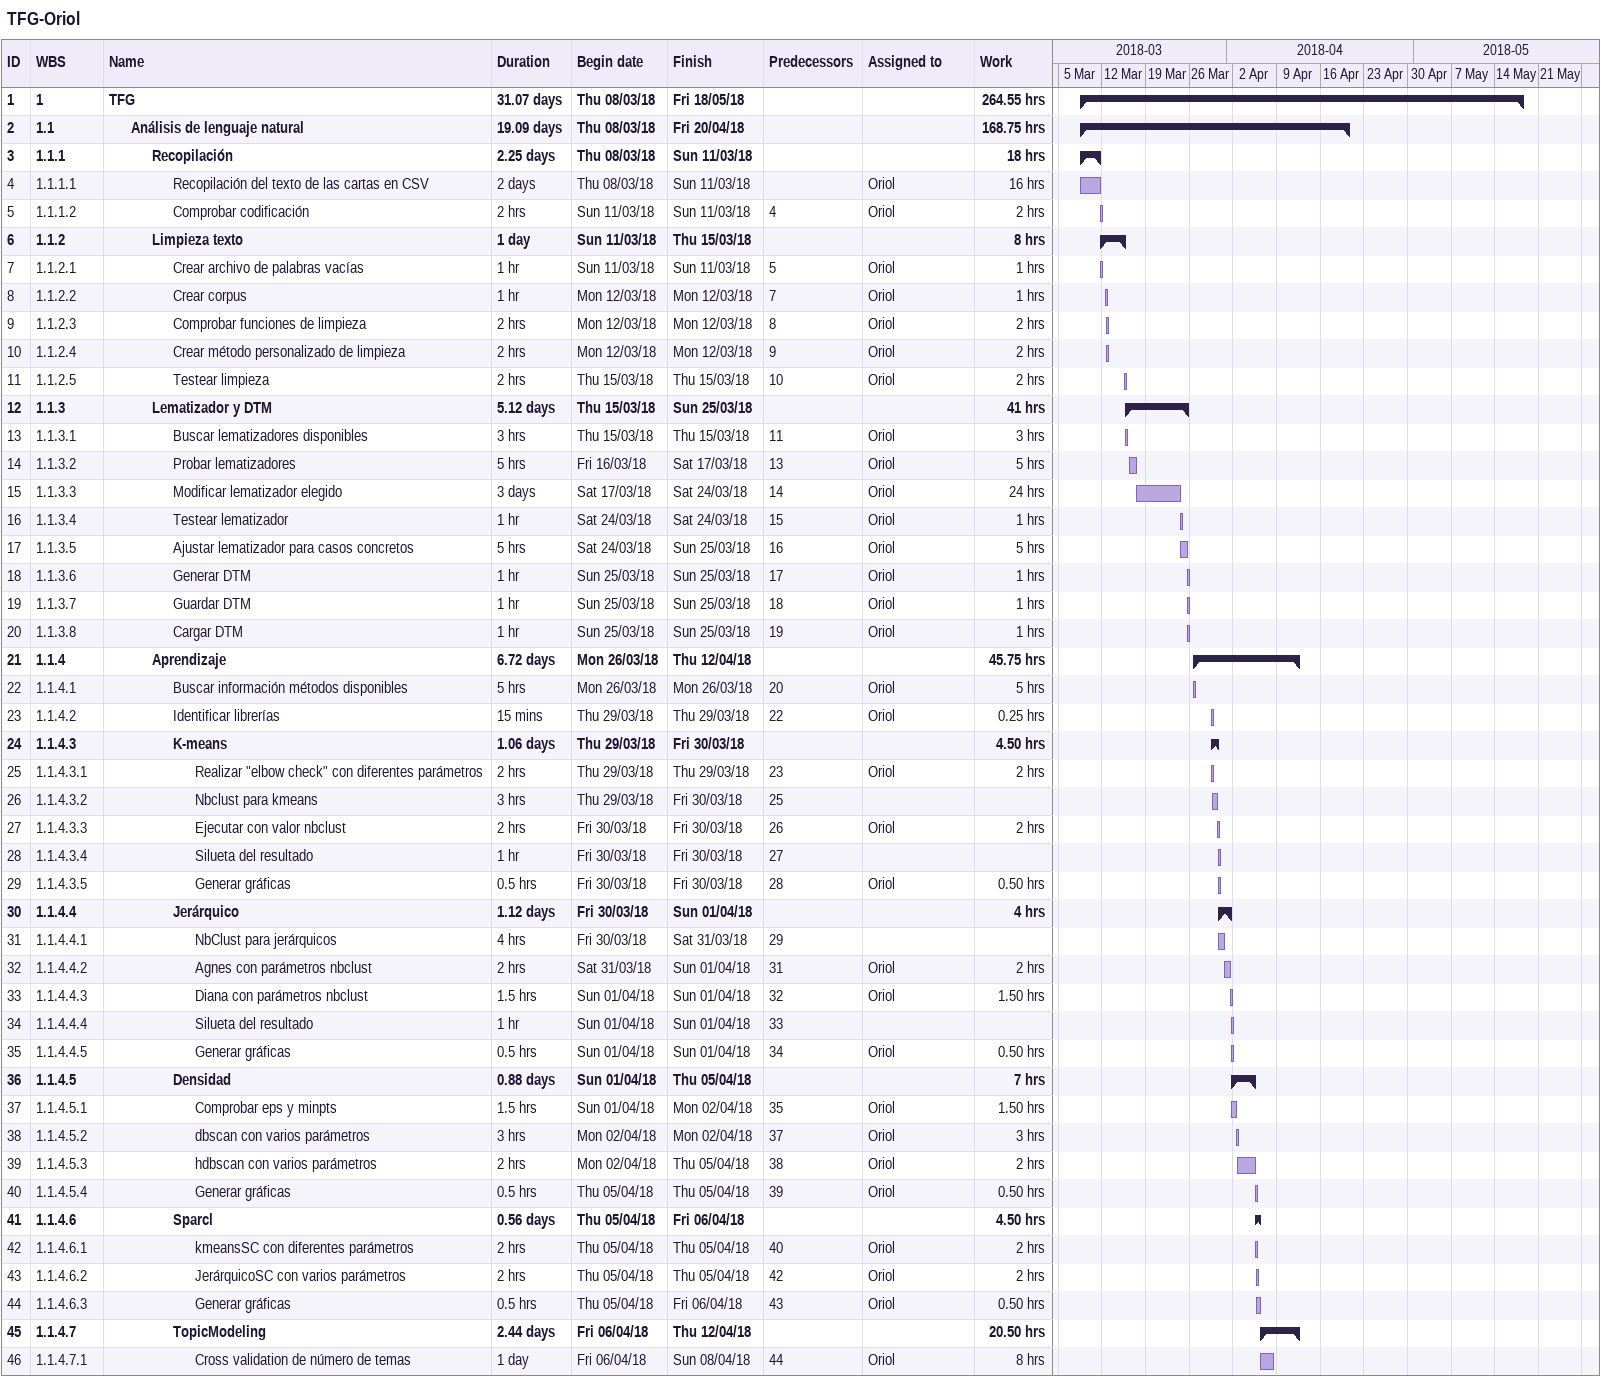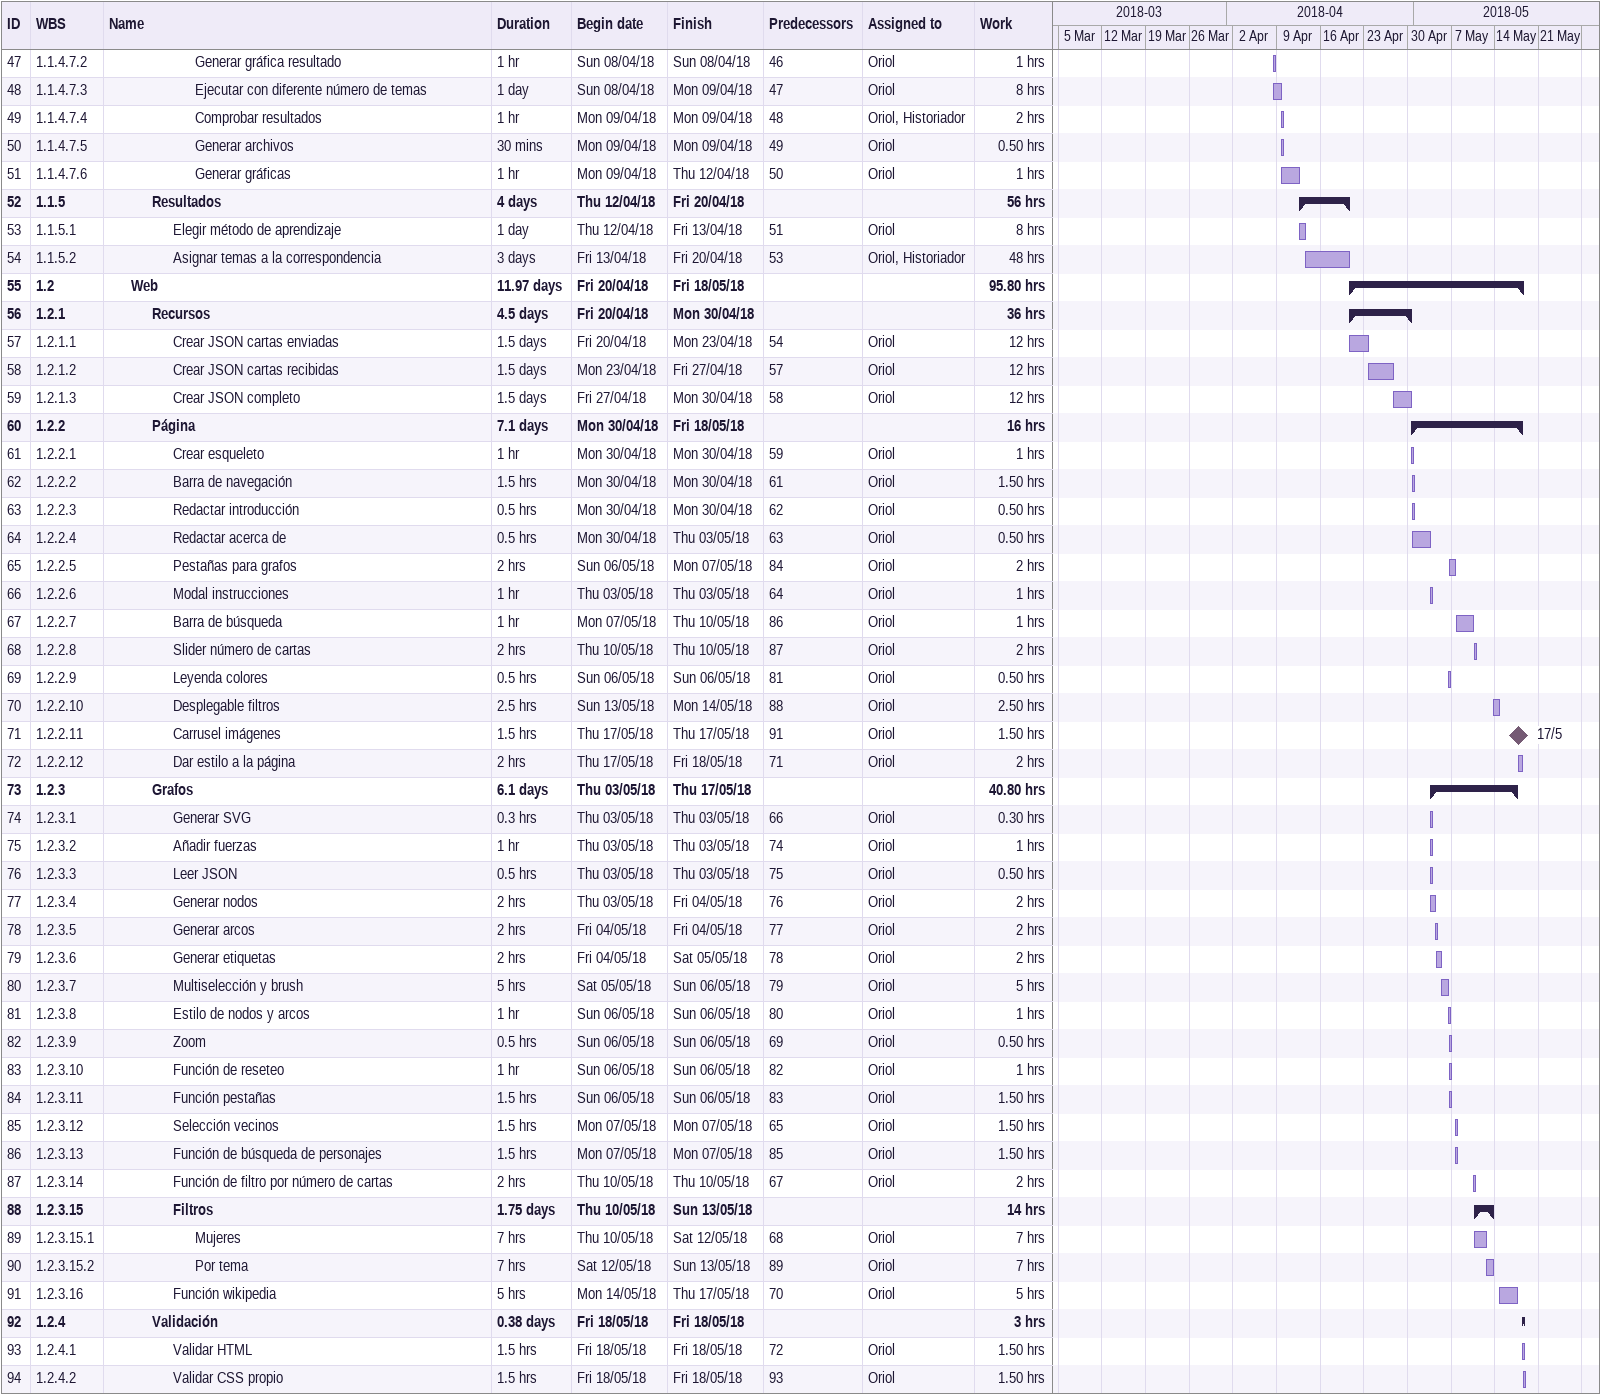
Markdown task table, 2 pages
TFG-Oriol

| ID | WBS | Task | Duration | Start | Finish | Predecessors | Resources | Work (h) |
|---|---|---|---|---|---|---|---|---|
| 1 | 1 | **TFG** | 31.07d | 2018-03-08 | 2018-05-18 |  |  | 264.55 |
| 2 | 1.1 | **Análisis de lenguaje natural** | 19.09d | 2018-03-08 | 2018-04-20 |  |  | 168.75 |
| 3 | 1.1.1 | **Recopilación** | 2.25d | 2018-03-08 | 2018-03-11 |  |  | 18 |
| 4 | 1.1.1.1 | Recopilación del texto de las cartas en CSV | 2d | 2018-03-08 | 2018-03-11 |  | Oriol | 16 |
| 5 | 1.1.1.2 | Comprobar codificación | 2h | 2018-03-11 | 2018-03-11 | 4 | Oriol | 2 |
| 6 | 1.1.2 | **Limpieza texto** | 1d | 2018-03-11 | 2018-03-15 |  |  | 8 |
| 7 | 1.1.2.1 | Crear archivo de palabras vacías | 1h | 2018-03-11 | 2018-03-11 | 5 | Oriol | 1 |
| 8 | 1.1.2.2 | Crear corpus | 1h | 2018-03-12 | 2018-03-12 | 7 | Oriol | 1 |
| 9 | 1.1.2.3 | Comprobar funciones de limpieza | 2h | 2018-03-12 | 2018-03-12 | 8 | Oriol | 2 |
| 10 | 1.1.2.4 | Crear método personalizado de limpieza | 2h | 2018-03-12 | 2018-03-12 | 9 | Oriol | 2 |
| 11 | 1.1.2.5 | Testear limpieza | 2h | 2018-03-15 | 2018-03-15 | 10 | Oriol | 2 |
| 12 | 1.1.3 | **Lematizador y DTM** | 5.12d | 2018-03-15 | 2018-03-25 |  |  | 41 |
| 13 | 1.1.3.1 | Buscar lematizadores disponibles | 3h | 2018-03-15 | 2018-03-15 | 11 | Oriol | 3 |
| 14 | 1.1.3.2 | Probar lematizadores | 5h | 2018-03-16 | 2018-03-17 | 13 | Oriol | 5 |
| 15 | 1.1.3.3 | Modificar lematizador elegido | 3d | 2018-03-17 | 2018-03-24 | 14 | Oriol | 24 |
| 16 | 1.1.3.4 | Testear lematizador | 1h | 2018-03-24 | 2018-03-24 | 15 | Oriol | 1 |
| 17 | 1.1.3.5 | Ajustar lematizador para casos concretos | 5h | 2018-03-24 | 2018-03-25 | 16 | Oriol | 5 |
| 18 | 1.1.3.6 | Generar DTM | 1h | 2018-03-25 | 2018-03-25 | 17 | Oriol | 1 |
| 19 | 1.1.3.7 | Guardar DTM | 1h | 2018-03-25 | 2018-03-25 | 18 | Oriol | 1 |
| 20 | 1.1.3.8 | Cargar DTM | 1h | 2018-03-25 | 2018-03-25 | 19 | Oriol | 1 |
| 21 | 1.1.4 | **Aprendizaje** | 6.72d | 2018-03-26 | 2018-04-12 |  |  | 45.75 |
| 22 | 1.1.4.1 | Buscar información métodos disponibles | 5h | 2018-03-26 | 2018-03-26 | 20 | Oriol | 5 |
| 23 | 1.1.4.2 | Identificar librerías | 15min | 2018-03-29 | 2018-03-29 | 22 | Oriol | 0.25 |
| 24 | 1.1.4.3 | **K-means** | 1.06d | 2018-03-29 | 2018-03-30 |  |  | 4.50 |
| 25 | 1.1.4.3.1 | Realizar "elbow check" con diferentes parámetros | 2h | 2018-03-29 | 2018-03-29 | 23 | Oriol | 2 |
| 26 | 1.1.4.3.2 | Nbclust para kmeans | 3h | 2018-03-29 | 2018-03-30 | 25 |  |  |
| 27 | 1.1.4.3.3 | Ejecutar con valor nbclust | 2h | 2018-03-30 | 2018-03-30 | 26 | Oriol | 2 |
| 28 | 1.1.4.3.4 | Silueta del resultado | 1h | 2018-03-30 | 2018-03-30 | 27 |  |  |
| 29 | 1.1.4.3.5 | Generar gráficas | 0.5h | 2018-03-30 | 2018-03-30 | 28 | Oriol | 0.50 |
| 30 | 1.1.4.4 | **Jerárquico** | 1.12d | 2018-03-30 | 2018-04-01 |  |  | 4 |
| 31 | 1.1.4.4.1 | NbClust para jerárquicos | 4h | 2018-03-30 | 2018-03-31 | 29 |  |  |
| 32 | 1.1.4.4.2 | Agnes con parámetros nbclust | 2h | 2018-03-31 | 2018-04-01 | 31 | Oriol | 2 |
| 33 | 1.1.4.4.3 | Diana con parámetros nbclust | 1.5h | 2018-04-01 | 2018-04-01 | 32 | Oriol | 1.50 |
| 34 | 1.1.4.4.4 | Silueta del resultado | 1h | 2018-04-01 | 2018-04-01 | 33 |  |  |
| 35 | 1.1.4.4.5 | Generar gráficas | 0.5h | 2018-04-01 | 2018-04-01 | 34 | Oriol | 0.50 |
| 36 | 1.1.4.5 | **Densidad** | 0.88d | 2018-04-01 | 2018-04-05 |  |  | 7 |
| 37 | 1.1.4.5.1 | Comprobar eps y minpts | 1.5h | 2018-04-01 | 2018-04-02 | 35 | Oriol | 1.50 |
| 38 | 1.1.4.5.2 | dbscan con varios parámetros | 3h | 2018-04-02 | 2018-04-02 | 37 | Oriol | 3 |
| 39 | 1.1.4.5.3 | hdbscan con varios parámetros | 2h | 2018-04-02 | 2018-04-05 | 38 | Oriol | 2 |
| 40 | 1.1.4.5.4 | Generar gráficas | 0.5h | 2018-04-05 | 2018-04-05 | 39 | Oriol | 0.50 |
| 41 | 1.1.4.6 | **Sparcl** | 0.56d | 2018-04-05 | 2018-04-06 |  |  | 4.50 |
| 42 | 1.1.4.6.1 | kmeansSC con diferentes parámetros | 2h | 2018-04-05 | 2018-04-05 | 40 | Oriol | 2 |
| 43 | 1.1.4.6.2 | JerárquicoSC con varios parámetros | 2h | 2018-04-05 | 2018-04-05 | 42 | Oriol | 2 |
| 44 | 1.1.4.6.3 | Generar gráficas | 0.5h | 2018-04-05 | 2018-04-06 | 43 | Oriol | 0.50 |
| 45 | 1.1.4.7 | **TopicModeling** | 2.44d | 2018-04-06 | 2018-04-12 |  |  | 20.50 |
| 46 | 1.1.4.7.1 | Cross validation de número de temas | 1d | 2018-04-06 | 2018-04-08 | 44 | Oriol | 8 |
| 47 | 1.1.4.7.2 | Generar gráfica resultado | 1h | 2018-04-08 | 2018-04-08 | 46 | Oriol | 1 |
| 48 | 1.1.4.7.3 | Ejecutar con diferente número de temas | 1d | 2018-04-08 | 2018-04-09 | 47 | Oriol | 8 |
| 49 | 1.1.4.7.4 | Comprobar resultados | 1h | 2018-04-09 | 2018-04-09 | 48 | Oriol, Historiador | 2 |
| 50 | 1.1.4.7.5 | Generar archivos | 30min | 2018-04-09 | 2018-04-09 | 49 | Oriol | 0.50 |
| 51 | 1.1.4.7.6 | Generar gráficas | 1h | 2018-04-09 | 2018-04-12 | 50 | Oriol | 1 |
| 52 | 1.1.5 | **Resultados** | 4d | 2018-04-12 | 2018-04-20 |  |  | 56 |
| 53 | 1.1.5.1 | Elegir método de aprendizaje | 1d | 2018-04-12 | 2018-04-13 | 51 | Oriol | 8 |
| 54 | 1.1.5.2 | Asignar temas a la correspondencia | 3d | 2018-04-13 | 2018-04-20 | 53 | Oriol, Historiador | 48 |
| 55 | 1.2 | **Web** | 11.97d | 2018-04-20 | 2018-05-18 |  |  | 95.80 |
| 56 | 1.2.1 | **Recursos** | 4.5d | 2018-04-20 | 2018-04-30 |  |  | 36 |
| 57 | 1.2.1.1 | Crear JSON cartas enviadas | 1.5d | 2018-04-20 | 2018-04-23 | 54 | Oriol | 12 |
| 58 | 1.2.1.2 | Crear JSON cartas recibidas | 1.5d | 2018-04-23 | 2018-04-27 | 57 | Oriol | 12 |
| 59 | 1.2.1.3 | Crear JSON completo | 1.5d | 2018-04-27 | 2018-04-30 | 58 | Oriol | 12 |
| 60 | 1.2.2 | **Página** | 7.1d | 2018-04-30 | 2018-05-18 |  |  | 16 |
| 61 | 1.2.2.1 | Crear esqueleto | 1h | 2018-04-30 | 2018-04-30 | 59 | Oriol | 1 |
| 62 | 1.2.2.2 | Barra de navegación | 1.5h | 2018-04-30 | 2018-04-30 | 61 | Oriol | 1.50 |
| 63 | 1.2.2.3 | Redactar introducción | 0.5h | 2018-04-30 | 2018-04-30 | 62 | Oriol | 0.50 |
| 64 | 1.2.2.4 | Redactar acerca de | 0.5h | 2018-04-30 | 2018-05-03 | 63 | Oriol | 0.50 |
| 65 | 1.2.2.5 | Pestañas para grafos | 2h | 2018-05-06 | 2018-05-07 | 84 | Oriol | 2 |
| 66 | 1.2.2.6 | Modal instrucciones | 1h | 2018-05-03 | 2018-05-03 | 64 | Oriol | 1 |
| 67 | 1.2.2.7 | Barra de búsqueda | 1h | 2018-05-07 | 2018-05-10 | 86 | Oriol | 1 |
| 68 | 1.2.2.8 | Slider número de cartas | 2h | 2018-05-10 | 2018-05-10 | 87 | Oriol | 2 |
| 69 | 1.2.2.9 | Leyenda colores | 0.5h | 2018-05-06 | 2018-05-06 | 81 | Oriol | 0.50 |
| 70 | 1.2.2.10 | Desplegable filtros | 2.5h | 2018-05-13 | 2018-05-14 | 88 | Oriol | 2.50 |
| 71 | 1.2.2.11 | Carrusel imágenes | 1.5h | 2018-05-17 | 2018-05-17 | 91 | Oriol | 1.50 |
| 72 | 1.2.2.12 | Dar estilo a la página | 2h | 2018-05-17 | 2018-05-18 | 71 | Oriol | 2 |
| 73 | 1.2.3 | **Grafos** | 6.1d | 2018-05-03 | 2018-05-17 |  |  | 40.80 |
| 74 | 1.2.3.1 | Generar SVG | 0.3h | 2018-05-03 | 2018-05-03 | 66 | Oriol | 0.30 |
| 75 | 1.2.3.2 | Añadir fuerzas | 1h | 2018-05-03 | 2018-05-03 | 74 | Oriol | 1 |
| 76 | 1.2.3.3 | Leer JSON | 0.5h | 2018-05-03 | 2018-05-03 | 75 | Oriol | 0.50 |
| 77 | 1.2.3.4 | Generar nodos | 2h | 2018-05-03 | 2018-05-04 | 76 | Oriol | 2 |
| 78 | 1.2.3.5 | Generar arcos | 2h | 2018-05-04 | 2018-05-04 | 77 | Oriol | 2 |
| 79 | 1.2.3.6 | Generar etiquetas | 2h | 2018-05-04 | 2018-05-05 | 78 | Oriol | 2 |
| 80 | 1.2.3.7 | Multiselección y brush | 5h | 2018-05-05 | 2018-05-06 | 79 | Oriol | 5 |
| 81 | 1.2.3.8 | Estilo de nodos y arcos | 1h | 2018-05-06 | 2018-05-06 | 80 | Oriol | 1 |
| 82 | 1.2.3.9 | Zoom | 0.5h | 2018-05-06 | 2018-05-06 | 69 | Oriol | 0.50 |
| 83 | 1.2.3.10 | Función de reseteo | 1h | 2018-05-06 | 2018-05-06 | 82 | Oriol | 1 |
| 84 | 1.2.3.11 | Función pestañas | 1.5h | 2018-05-06 | 2018-05-06 | 83 | Oriol | 1.50 |
| 85 | 1.2.3.12 | Selección vecinos | 1.5h | 2018-05-07 | 2018-05-07 | 65 | Oriol | 1.50 |
| 86 | 1.2.3.13 | Función de búsqueda de personajes | 1.5h | 2018-05-07 | 2018-05-07 | 85 | Oriol | 1.50 |
| 87 | 1.2.3.14 | Función de filtro por número de cartas | 2h | 2018-05-10 | 2018-05-10 | 67 | Oriol | 2 |
| 88 | 1.2.3.15 | **Filtros** | 1.75d | 2018-05-10 | 2018-05-13 |  |  | 14 |
| 89 | 1.2.3.15.1 | Mujeres | 7h | 2018-05-10 | 2018-05-12 | 68 | Oriol | 7 |
| 90 | 1.2.3.15.2 | Por tema | 7h | 2018-05-12 | 2018-05-13 | 89 | Oriol | 7 |
| 91 | 1.2.3.16 | Función wikipedia | 5h | 2018-05-14 | 2018-05-17 | 70 | Oriol | 5 |
| 92 | 1.2.4 | **Validación** | 0.38d | 2018-05-18 | 2018-05-18 |  |  | 3 |
| 93 | 1.2.4.1 | Validar HTML | 1.5h | 2018-05-18 | 2018-05-18 | 72 | Oriol | 1.50 |
| 94 | 1.2.4.2 | Validar CSS propio | 1.5h | 2018-05-18 | 2018-05-18 | 93 | Oriol | 1.50 |
